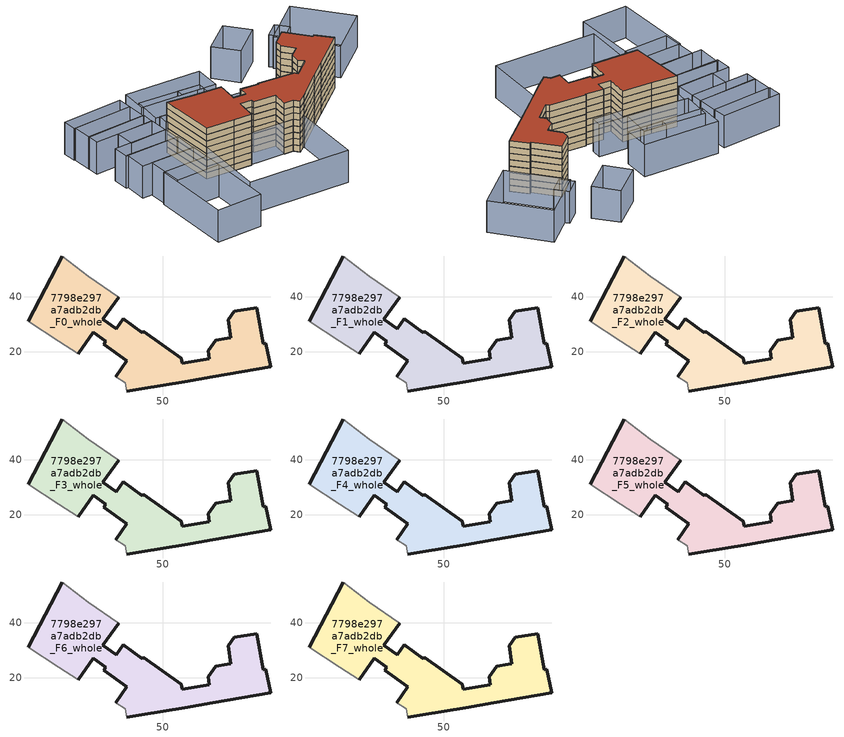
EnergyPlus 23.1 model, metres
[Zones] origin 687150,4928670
7798e297a7adb2db_F0_whole
 floor ground (EU_floor_Construction): 89.06,14.55 87.33,23.17 86.37,22.98 84.09,36.04 75.9,34.64 73.76,31.68 74.71,25.17 73.37,25 69.23,24.32 66.4,20.49 66.92,17.58 57.06,15.91 56.73,17.67 42.92,27.49 42.6,27.03 35.63,32.03 33.15,28.42 28.3,31.75 34.09,39.79 22.95,47.46 13.55,54.74 1.38,31.2 12.41,23.89 19.35,19.39 24.94,27.12 29.43,23.92 28.63,22.8 37,16.76 32.95,10.99 36.51,8.83 36.95,5.86 42.39,6.59 58.05,9.25 68.03,11.08 z0
 wall outside (EU_wall_Construction): 34.09,39.79 28.3,31.75 33.15,28.42 35.63,32.03 42.6,27.03 42.92,27.49 56.73,17.67 57.06,15.91 66.92,17.58 66.4,20.49 69.23,24.32 73.37,25 74.71,25.17 73.76,31.68 75.9,34.64 84.09,36.04 86.37,22.98 87.33,23.17 89.06,14.55 68.03,11.08 58.05,9.25 42.39,6.59 36.95,5.86 / 32.95,10.99 37,16.76 28.63,22.8 29.43,23.92 24.94,27.12 19.35,19.39 / 1.38,31.2 13.55,54.74 z0:3
 wall adiabatic (EU_wall_Construction): 13.55,54.74 22.95,47.46 34.09,39.79 / 36.95,5.86 36.51,8.83 32.95,10.99 / 19.35,19.39 12.41,23.89 1.38,31.2 z0:3
7798e297a7adb2db_F1_whole
 floor to 7798e297a7adb2db_F0_whole (EU_floor_Construction): 89.06,14.55 87.33,23.17 86.37,22.98 84.09,36.04 75.9,34.64 73.76,31.68 74.71,25.17 73.37,25 69.23,24.32 66.4,20.49 66.92,17.58 57.06,15.91 56.73,17.67 42.92,27.49 42.6,27.03 35.63,32.03 33.15,28.42 28.29,31.75 34.09,39.79 22.95,47.46 13.54,54.74 1.38,31.2 12.4,23.89 19.35,19.39 24.94,27.12 29.43,23.92 28.63,22.8 37,16.76 32.95,10.99 36.51,8.83 36.95,5.86 42.39,6.59 58.05,9.25 68.03,11.08 z3
 wall outside (EU_wall_Construction): 34.09,39.79 28.3,31.75 33.15,28.42 35.63,32.03 42.6,27.03 42.92,27.49 56.73,17.67 57.06,15.91 66.92,17.58 66.4,20.49 69.23,24.32 73.37,25 74.71,25.17 73.76,31.68 75.9,34.64 84.09,36.04 86.37,22.98 87.33,23.17 89.06,14.55 68.03,11.08 58.05,9.25 42.39,6.59 36.95,5.86 / 32.95,10.99 37,16.76 28.63,22.8 29.43,23.92 24.94,27.12 19.35,19.39 / 1.38,31.2 13.55,54.74 z3:6
 wall adiabatic (EU_wall_Construction): 13.55,54.74 22.95,47.46 34.09,39.79 / 36.95,5.86 36.51,8.83 32.95,10.99 / 19.35,19.39 12.41,23.89 1.38,31.2 z3:6
7798e297a7adb2db_F2_whole
 floor to 7798e297a7adb2db_F1_whole (EU_floor_Construction): 89.06,14.55 87.33,23.17 86.37,22.98 84.09,36.04 75.9,34.64 73.76,31.68 74.71,25.17 73.37,25 69.23,24.32 66.4,20.49 66.92,17.58 57.06,15.91 56.73,17.67 42.92,27.49 42.6,27.03 35.63,32.03 33.15,28.42 28.29,31.75 34.09,39.79 22.95,47.46 13.54,54.74 1.38,31.2 12.4,23.89 19.35,19.39 24.94,27.12 29.43,23.92 28.63,22.8 37,16.76 32.95,10.99 36.51,8.83 36.95,5.86 42.39,6.59 58.05,9.25 68.03,11.08 z6
 wall outside (EU_wall_Construction): 34.09,39.79 28.3,31.75 33.15,28.42 35.63,32.03 42.6,27.03 42.92,27.49 56.73,17.67 57.06,15.91 66.92,17.58 66.4,20.49 69.23,24.32 73.37,25 74.71,25.17 73.76,31.68 75.9,34.64 84.09,36.04 86.37,22.98 87.33,23.17 89.06,14.55 68.03,11.08 58.05,9.25 42.39,6.59 36.95,5.86 / 32.95,10.99 37,16.76 28.63,22.8 29.43,23.92 24.94,27.12 19.35,19.39 / 1.38,31.2 13.55,54.74 z6:9
 wall adiabatic (EU_wall_Construction): 13.55,54.74 22.95,47.46 34.09,39.79 / 36.95,5.86 36.51,8.83 32.95,10.99 / 19.35,19.39 12.41,23.89 1.38,31.2 z6:9
7798e297a7adb2db_F3_whole
 floor to 7798e297a7adb2db_F2_whole (EU_floor_Construction): 89.06,14.55 87.33,23.17 86.37,22.98 84.09,36.04 75.9,34.64 73.76,31.68 74.71,25.17 73.37,25 69.23,24.32 66.4,20.49 66.92,17.58 57.06,15.91 56.73,17.67 42.92,27.49 42.6,27.03 35.63,32.03 33.15,28.42 28.29,31.75 34.09,39.79 22.95,47.46 13.54,54.74 1.38,31.2 12.4,23.89 19.35,19.39 24.94,27.12 29.43,23.92 28.63,22.8 37,16.76 32.95,10.99 36.51,8.83 36.95,5.86 42.39,6.59 58.05,9.25 68.03,11.08 z9
 wall outside (EU_wall_Construction): 34.09,39.79 28.3,31.75 33.15,28.42 35.63,32.03 42.6,27.03 42.92,27.49 56.73,17.67 57.06,15.91 66.92,17.58 66.4,20.49 69.23,24.32 73.37,25 74.71,25.17 73.76,31.68 75.9,34.64 84.09,36.04 86.37,22.98 87.33,23.17 89.06,14.55 68.03,11.08 58.05,9.25 42.39,6.59 36.95,5.86 / 32.95,10.99 37,16.76 28.63,22.8 29.43,23.92 24.94,27.12 19.35,19.39 / 1.38,31.2 13.55,54.74 z9:12
 wall adiabatic (EU_wall_Construction): 13.55,54.74 22.95,47.46 34.09,39.79 / 36.95,5.86 36.51,8.83 32.95,10.99 / 19.35,19.39 12.41,23.89 1.38,31.2 z9:12
7798e297a7adb2db_F4_whole
 floor to 7798e297a7adb2db_F3_whole (EU_floor_Construction): 89.06,14.55 87.33,23.17 86.37,22.98 84.09,36.04 75.9,34.64 73.76,31.68 74.71,25.17 73.37,25 69.23,24.32 66.4,20.49 66.92,17.58 57.06,15.91 56.73,17.67 42.92,27.49 42.6,27.03 35.63,32.03 33.15,28.42 28.29,31.75 34.09,39.79 22.95,47.46 13.54,54.74 1.38,31.2 12.4,23.89 19.35,19.39 24.94,27.12 29.43,23.92 28.63,22.8 37,16.76 32.95,10.99 36.51,8.83 36.95,5.86 42.39,6.59 58.05,9.25 68.03,11.08 z12
 wall outside (EU_wall_Construction): 34.09,39.79 28.3,31.75 33.15,28.42 35.63,32.03 42.6,27.03 42.92,27.49 56.73,17.67 57.06,15.91 66.92,17.58 66.4,20.49 69.23,24.32 73.37,25 74.71,25.17 73.76,31.68 75.9,34.64 84.09,36.04 86.37,22.98 87.33,23.17 89.06,14.55 68.03,11.08 58.05,9.25 42.39,6.59 36.95,5.86 / 32.95,10.99 37,16.76 28.63,22.8 29.43,23.92 24.94,27.12 19.35,19.39 / 1.38,31.2 13.55,54.74 z12:15
 wall adiabatic (EU_wall_Construction): 13.55,54.74 22.95,47.46 34.09,39.79 / 36.95,5.86 36.51,8.83 32.95,10.99 / 19.35,19.39 12.41,23.89 1.38,31.2 z12:15
7798e297a7adb2db_F5_whole
 floor to 7798e297a7adb2db_F4_whole (EU_floor_Construction): 89.06,14.55 87.33,23.17 86.37,22.98 84.09,36.04 75.9,34.64 73.76,31.68 74.71,25.17 73.37,25 69.23,24.32 66.4,20.49 66.92,17.58 57.06,15.91 56.73,17.67 42.92,27.49 42.6,27.03 35.63,32.03 33.15,28.42 28.29,31.75 34.09,39.79 22.95,47.46 13.54,54.74 1.38,31.2 12.4,23.89 19.35,19.39 24.94,27.12 29.43,23.92 28.63,22.8 37,16.76 32.95,10.99 36.51,8.83 36.95,5.86 42.39,6.59 58.05,9.25 68.03,11.08 z15
 wall outside (EU_wall_Construction): 34.09,39.79 28.3,31.75 33.15,28.42 35.63,32.03 42.6,27.03 42.92,27.49 56.73,17.67 57.06,15.91 66.92,17.58 66.4,20.49 69.23,24.32 73.37,25 74.71,25.17 73.76,31.68 75.9,34.64 84.09,36.04 86.37,22.98 87.33,23.17 89.06,14.55 68.03,11.08 58.05,9.25 42.39,6.59 36.95,5.86 / 32.95,10.99 37,16.76 28.63,22.8 29.43,23.92 24.94,27.12 19.35,19.39 / 1.38,31.2 13.55,54.74 z15:18
 wall adiabatic (EU_wall_Construction): 13.55,54.74 22.95,47.46 34.09,39.79 / 36.95,5.86 36.51,8.83 32.95,10.99 / 19.35,19.39 12.41,23.89 1.38,31.2 z15:18
7798e297a7adb2db_F6_whole
 floor to 7798e297a7adb2db_F5_whole (EU_floor_Construction): 89.06,14.55 87.33,23.17 86.37,22.98 84.09,36.04 75.9,34.64 73.76,31.68 74.71,25.17 73.37,25 69.23,24.32 66.4,20.49 66.92,17.58 57.06,15.91 56.73,17.67 42.92,27.49 42.6,27.03 35.63,32.03 33.15,28.42 28.29,31.75 34.09,39.79 22.95,47.46 13.54,54.74 1.38,31.2 12.4,23.89 19.35,19.39 24.94,27.12 29.43,23.92 28.63,22.8 37,16.76 32.95,10.99 36.51,8.83 36.95,5.86 42.39,6.59 58.05,9.25 68.03,11.08 z18
 wall outside (EU_wall_Construction): 34.09,39.79 28.3,31.75 33.15,28.42 35.63,32.03 42.6,27.03 42.92,27.49 56.73,17.67 57.06,15.91 66.92,17.58 66.4,20.49 69.23,24.32 73.37,25 74.71,25.17 73.76,31.68 75.9,34.64 84.09,36.04 86.37,22.98 87.33,23.17 89.06,14.55 68.03,11.08 58.05,9.25 42.39,6.59 36.95,5.86 / 32.95,10.99 37,16.76 28.63,22.8 29.43,23.92 24.94,27.12 19.35,19.39 / 1.38,31.2 13.55,54.74 z18:21
 wall adiabatic (EU_wall_Construction): 13.55,54.74 22.95,47.46 34.09,39.79 / 36.95,5.86 36.51,8.83 32.95,10.99 / 19.35,19.39 12.41,23.89 1.38,31.2 z18:21
7798e297a7adb2db_F7_whole
 floor to 7798e297a7adb2db_F6_whole (EU_floor_Construction): 89.06,14.55 87.33,23.17 86.37,22.98 84.09,36.04 75.9,34.64 73.76,31.68 74.71,25.17 73.37,25 69.23,24.32 66.4,20.49 66.92,17.58 57.06,15.91 56.73,17.67 42.92,27.49 42.6,27.03 35.63,32.03 33.15,28.42 28.29,31.75 34.09,39.79 22.95,47.46 13.54,54.74 1.38,31.2 12.4,23.89 19.35,19.39 24.94,27.12 29.43,23.92 28.63,22.8 37,16.76 32.95,10.99 36.51,8.83 36.95,5.86 42.39,6.59 58.05,9.25 68.03,11.08 z21
 wall outside (EU_wall_Construction): 34.09,39.79 28.3,31.75 33.15,28.42 35.63,32.03 42.6,27.03 42.92,27.49 56.73,17.67 57.06,15.91 66.92,17.58 66.4,20.49 69.23,24.32 73.37,25 74.71,25.17 73.76,31.68 75.9,34.64 84.09,36.04 86.37,22.98 87.33,23.17 89.06,14.55 68.03,11.08 58.05,9.25 42.39,6.59 36.95,5.86 / 32.95,10.99 37,16.76 28.63,22.8 29.43,23.92 24.94,27.12 19.35,19.39 / 1.38,31.2 13.55,54.74 z21:24
 wall adiabatic (EU_wall_Construction): 13.55,54.74 22.95,47.46 34.09,39.79 / 36.95,5.86 36.51,8.83 32.95,10.99 / 19.35,19.39 12.41,23.89 1.38,31.2 z21:24
 roof outside (EU_roof_Construction): 84.09,36.04 86.37,22.98 87.33,23.17 89.06,14.55 68.03,11.08 58.05,9.25 42.39,6.59 36.95,5.86 36.51,8.83 32.95,10.99 37,16.76 28.63,22.8 29.43,23.92 24.94,27.12 19.35,19.39 12.41,23.89 1.38,31.2 13.55,54.74 22.95,47.46 34.09,39.79 28.3,31.75 33.15,28.42 35.63,32.03 42.6,27.03 42.92,27.49 56.73,17.67 57.06,15.91 66.92,17.58 66.4,20.49 69.23,24.32 73.37,25 74.71,25.17 73.76,31.68 75.9,34.64 z24
shading: 1.37,31.19 41.16,5.87 / 41.16,5.87 23.5,-21.88 / 23.5,-21.88 -16.29,3.45 / -16.29,3.45 1.37,31.19 / 15.51,58.63 48.5,36.07 / 48.5,36.07 45.64,31.89 / 45.64,31.89 12.65,54.45 / 12.65,54.45 15.51,58.63 / 3.65,45.64 -18.84,57.65 / -18.84,57.65 -15.24,64.41 / -15.24,64.41 7.26,52.4 / 7.26,52.4 3.65,45.64 / 36.96,60.66 45.63,54.83 / 45.63,54.83 43.8,52.12 / 43.8,52.12 35.14,57.95 / 35.14,57.95 36.96,60.66 / 37.63,43.38 13.97,59.7 / 13.97,59.7 21.83,71.09 / 21.83,71.09 45.49,54.78 / 45.49,54.78 37.63,43.38 / -4.1,68.21 11.23,60.38 / 11.23,60.38 7.07,52.25 / 7.07,52.25 -8.26,60.08 / -8.26,60.08 -4.1,68.21 / 48.56,49.09 18.95,68.31 / 18.95,68.31 25.65,78.63 / 25.65,78.63 55.26,59.41 / 55.26,59.41 48.56,49.09 / -5.09,28.08 -23.28,-4.54 / -23.28,-4.54 -42.03,5.92 / -42.03,5.92 -23.84,38.54 / -23.84,38.54 -5.09,28.08 / -27.35,30.74 -19.05,46.14 / -19.05,46.14 -0.68,36.25 / -0.68,36.25 -8.97,20.85 / -8.97,20.85 -27.35,30.74 / 117.91,47.99 122.55,19.97 / 122.55,19.97 97.61,15.85 / 97.61,15.85 92.98,43.87 / 92.98,43.87 117.91,47.99 / 93.45,46.07 101.77,47.47 / 101.77,47.47 102.87,40.92 / 102.87,40.92 94.55,39.52 / 94.55,39.52 93.45,46.07 / 75.02,63.39 92.29,66.23 / 92.29,66.23 94.37,53.61 / 94.37,53.61 77.1,50.77 / 77.1,50.77 75.02,63.39 / -17.69,57.78 4.13,45.37 / 4.13,45.37 -1.24,35.94 / -1.24,35.94 -23.05,48.36 / -23.05,48.36 -17.69,57.78 / -11.02,78.23 13.73,65.11 / 13.73,65.11 11.1,60.15 / 11.1,60.15 -13.65,73.27 / -13.65,73.27 -11.02,78.23 / -7.11,85.91 17.77,73.25 / 17.77,73.25 13.63,65.11 / 13.63,65.11 -11.25,77.78 / -11.25,77.78 -7.11,85.91 / 17.71,73.24 -7.57,86.15 / -7.57,86.15 -4.64,91.88 / -4.64,91.88 20.64,78.98 / 20.64,78.98 17.71,73.24 z0:15
[Building]
EU S2 Campaign: North Axis=0; Terrain=City; Solar Distribution=FullExterior
[Site:Location]
Bologna: Latitude=44.5; Longitude=11.25; Time Zone=1; Elevation=37
[SizingPeriod:WeatherFileDays]
AnnualSizingPeriod: Begin Month=1; Begin Day of Month=1; End Month=12; End Day of Month=31; Day of Week for Start Day=Monday; Use Weather File Daylight Saving Period=No; Use Weather File Rain and Snow Indicators=No
[MATERIAL]
EU_InternalMass_Material: Roughness=MediumRough; Thickness=0.1; Conductivity=1; Density=1800; Specific Heat=900; Thermal Absorptance=0.9; Solar Absorptance=0.7; Visible Absorptance=0.7
[MATERIAL:NOMASS] Roughness=MediumRough; Thermal Absorptance=0.9; Solar Absorptance=0.7; Visible Absorptance=0.7
Name | Thermal Resistance
EU_wall_NoMass | 0.905828
EU_roof_NoMass | 0.37593
EU_floor_NoMass | 0.67114
[CONSTRUCTION]
EU_wall_Construction: EU_wall_NoMass
EU_roof_Construction: EU_roof_NoMass
EU_floor_Construction: EU_floor_NoMass
EU_InternalMass_Construction: EU_InternalMass_Material
[ZONE] Type=1; Multiplier=1; Ceiling Height=autocalculate; Volume=4463.71; Floor Area=autocalculate; Part of Total Floor Area=Yes
7798e297a7adb2db_F0_whole; 7798e297a7adb2db_F1_whole; 7798e297a7adb2db_F2_whole; 7798e297a7adb2db_F3_whole; 7798e297a7adb2db_F4_whole; 7798e297a7adb2db_F5_whole; 7798e297a7adb2db_F6_whole; 7798e297a7adb2db_F7_whole
[INTERNALMASS] Construction=EU_InternalMass_Construction; Surface Area=1487.9
Name | Zone or ZoneList
7798e297a7adb2db_F0_whole_EU_InternalMass | 7798e297a7adb2db_F0_whole
7798e297a7adb2db_F1_whole_EU_InternalMass | 7798e297a7adb2db_F1_whole
7798e297a7adb2db_F2_whole_EU_InternalMass | 7798e297a7adb2db_F2_whole
7798e297a7adb2db_F3_whole_EU_InternalMass | 7798e297a7adb2db_F3_whole
7798e297a7adb2db_F4_whole_EU_InternalMass | 7798e297a7adb2db_F4_whole
7798e297a7adb2db_F5_whole_EU_InternalMass | 7798e297a7adb2db_F5_whole
7798e297a7adb2db_F6_whole_EU_InternalMass | 7798e297a7adb2db_F6_whole
7798e297a7adb2db_F7_whole_EU_InternalMass | 7798e297a7adb2db_F7_whole
[OTHEREQUIPMENT] Fuel Type=Electricity; Design Level Calculation Method=Watts/Area; Power per Zone Floor Area=1; Fraction Latent=0; Fraction Radiant=0; Fraction Lost=0; Carbon Dioxide Generation Rate=0; EndUse Subcategory=EU_Step8_InternalGains
Name | Zone or ZoneList or Space or SpaceList | Schedule
EU_Step8_InternalGain_7798e297a7adb2db_F0_whole_f000 | 7798e297a7adb2db_F0_whole | EU_Step8_GainSchedule_7798e297a7adb2db_F0_whole_f000
EU_Step8_InternalGain_7798e297a7adb2db_F1_whole_f000 | 7798e297a7adb2db_F1_whole | EU_Step8_GainSchedule_7798e297a7adb2db_F1_whole_f000
EU_Step8_InternalGain_7798e297a7adb2db_F2_whole_f000 | 7798e297a7adb2db_F2_whole | EU_Step8_GainSchedule_7798e297a7adb2db_F2_whole_f000
EU_Step8_InternalGain_7798e297a7adb2db_F3_whole_f000 | 7798e297a7adb2db_F3_whole | EU_Step8_GainSchedule_7798e297a7adb2db_F3_whole_f000
EU_Step8_InternalGain_7798e297a7adb2db_F4_whole_f000 | 7798e297a7adb2db_F4_whole | EU_Step8_GainSchedule_7798e297a7adb2db_F4_whole_f000
EU_Step8_InternalGain_7798e297a7adb2db_F5_whole_f000 | 7798e297a7adb2db_F5_whole | EU_Step8_GainSchedule_7798e297a7adb2db_F5_whole_f000
EU_Step8_InternalGain_7798e297a7adb2db_F6_whole_f000 | 7798e297a7adb2db_F6_whole | EU_Step8_GainSchedule_7798e297a7adb2db_F6_whole_f000
EU_Step8_InternalGain_7798e297a7adb2db_F7_whole_f000 | 7798e297a7adb2db_F7_whole | EU_Step8_GainSchedule_7798e297a7adb2db_F7_whole_f000
[ZONEVENTILATION:DESIGNFLOWRATE] Schedule=EU_AlwaysOn; Design Flow Rate Calculation Method=AirChanges/Hour; Air Changes per Hour=0.73129; Ventilation Type=Natural; Fan Pressure Rise=0; Fan Total Efficiency=1; Constant Term Coefficient=1; Temperature Term Coefficient=0; Velocity Term Coefficient=0; Velocity Squared Term Coefficient=0; Minimum Indoor Temperature=-100; Maximum Indoor Temperature=100; Delta Temperature=-100; Minimum Outdoor Temperature=-100; Maximum Outdoor Temperature=100; Maximum Wind Speed=40
Name | Zone or ZoneList or Space or SpaceList
EU_ConstantAir_7798e297a7adb2db_F0_whole | 7798e297a7adb2db_F0_whole
EU_ConstantAir_7798e297a7adb2db_F1_whole | 7798e297a7adb2db_F1_whole
EU_ConstantAir_7798e297a7adb2db_F2_whole | 7798e297a7adb2db_F2_whole
EU_ConstantAir_7798e297a7adb2db_F3_whole | 7798e297a7adb2db_F3_whole
EU_ConstantAir_7798e297a7adb2db_F4_whole | 7798e297a7adb2db_F4_whole
EU_ConstantAir_7798e297a7adb2db_F5_whole | 7798e297a7adb2db_F5_whole
EU_ConstantAir_7798e297a7adb2db_F6_whole | 7798e297a7adb2db_F6_whole
EU_ConstantAir_7798e297a7adb2db_F7_whole | 7798e297a7adb2db_F7_whole
[HVACTEMPLATE:THERMOSTAT] Constant Heating Setpoint=20; Constant Cooling Setpoint=50
EU_HeatOnly_7798e297a7adb2db_F0_whole; EU_HeatOnly_7798e297a7adb2db_F1_whole; EU_HeatOnly_7798e297a7adb2db_F2_whole; EU_HeatOnly_7798e297a7adb2db_F3_whole; EU_HeatOnly_7798e297a7adb2db_F4_whole; EU_HeatOnly_7798e297a7adb2db_F5_whole; EU_HeatOnly_7798e297a7adb2db_F6_whole; EU_HeatOnly_7798e297a7adb2db_F7_whole
[HVACTEMPLATE:ZONE:IDEALLOADSAIRSYSTEM] System Availability Schedule=EU_AlwaysOn; Maximum Heating Supply Air Temperature=50; Minimum Cooling Supply Air Temperature=13; Maximum Heating Supply Air Humidity Ratio=0.0156; Minimum Cooling Supply Air Humidity Ratio=0.0077; Heating Limit=NoLimit; Cooling Limit=NoLimit; Heating Availability Schedule=EU_AlwaysOn; Cooling Availability Schedule=EU_CoolingOff; Dehumidification Control Type=ConstantSensibleHeatRatio; Cooling Sensible Heat Ratio=0.7; Dehumidification Setpoint=60; Humidification Control Type=None; Humidification Setpoint=30; Outdoor Air Method=None; Outdoor Air Flow Rate per Person=0.00944; Outdoor Air Flow Rate per Zone Floor Area=0; Outdoor Air Flow Rate per Zone=0; Demand Controlled Ventilation Type=None; Outdoor Air Economizer Type=NoEconomizer; Heat Recovery Type=None; Sensible Heat Recovery Effectiveness=0.7; Latent Heat Recovery Effectiveness=0.65
Name | Template Thermostat
7798e297a7adb2db_F0_whole | EU_HeatOnly_7798e297a7adb2db_F0_whole
7798e297a7adb2db_F1_whole | EU_HeatOnly_7798e297a7adb2db_F1_whole
7798e297a7adb2db_F2_whole | EU_HeatOnly_7798e297a7adb2db_F2_whole
7798e297a7adb2db_F3_whole | EU_HeatOnly_7798e297a7adb2db_F3_whole
7798e297a7adb2db_F4_whole | EU_HeatOnly_7798e297a7adb2db_F4_whole
7798e297a7adb2db_F5_whole | EU_HeatOnly_7798e297a7adb2db_F5_whole
7798e297a7adb2db_F6_whole | EU_HeatOnly_7798e297a7adb2db_F6_whole
7798e297a7adb2db_F7_whole | EU_HeatOnly_7798e297a7adb2db_F7_whole
[SIZING:ZONE] Zone Cooling Design Supply Air Temperature Input Method=SupplyAirTemperature; Zone Cooling Design Supply Air Temperature=13; Zone Heating Design Supply Air Temperature Input Method=SupplyAirTemperature; Zone Heating Design Supply Air Temperature=50; Zone Cooling Design Supply Air Humidity Ratio=0.008; Zone Heating Design Supply Air Humidity Ratio=0.008; Cooling Design Air Flow Method=DesignDay; Cooling Design Air Flow Rate=0; Cooling Minimum Air Flow per Zone Floor Area=0.000762; Cooling Minimum Air Flow=0; Cooling Minimum Air Flow Fraction=0.2; Heating Design Air Flow Method=DesignDay; Heating Design Air Flow Rate=0; Heating Maximum Air Flow per Zone Floor Area=0.002032; Heating Maximum Air Flow=0.141576; Heating Maximum Air Flow Fraction=0.3; Account for Dedicated Outdoor Air System=No; Dedicated Outdoor Air System Control Strategy=NeutralSupplyAir; Dedicated Outdoor Air Low Setpoint Temperature for Design=autosize; Dedicated Outdoor Air High Setpoint Temperature for Design=autosize; Zone Load Sizing Method=Sensible Load Only No Latent Load; Zone Latent Cooling Design Supply Air Humidity Ratio Input Method=HumidityRatioDifference; Zone Cooling Design Supply Air Humidity Ratio Difference=0.005; Zone Latent Heating Design Supply Air Humidity Ratio Input Method=HumidityRatioDifference; Zone Humidification Design Supply Air Humidity Ratio Difference=0.005
7798e297a7adb2db_F0_whole; 7798e297a7adb2db_F1_whole; 7798e297a7adb2db_F2_whole; 7798e297a7adb2db_F3_whole; 7798e297a7adb2db_F4_whole; 7798e297a7adb2db_F5_whole; 7798e297a7adb2db_F6_whole; 7798e297a7adb2db_F7_whole
[SCHEDULE:CONSTANT]
Name | Hourly Value
EU_AlwaysOn | 1
EU_CoolingOff | 0
[SCHEDULE:FILE] Column Number=1; Rows to Skip at Top=0; Number of Hours of Data=8760; Column Separator=Comma; Interpolate to Timestep=No; Minutes per Item=60; Adjust Schedule for Daylight Savings=Yes
Name | File
EU_Step8_GainSchedule_7798e297a7adb2db_F0_whole_f000 | ../../schedules/7798e297a7adb2db/7798e297a7adb2db_F0_whole_f000_gain.csv
EU_Step8_GainSchedule_7798e297a7adb2db_F1_whole_f000 | ../../schedules/7798e297a7adb2db/7798e297a7adb2db_F1_whole_f000_gain.csv
EU_Step8_GainSchedule_7798e297a7adb2db_F2_whole_f000 | ../../schedules/7798e297a7adb2db/7798e297a7adb2db_F2_whole_f000_gain.csv
EU_Step8_GainSchedule_7798e297a7adb2db_F3_whole_f000 | ../../schedules/7798e297a7adb2db/7798e297a7adb2db_F3_whole_f000_gain.csv
EU_Step8_GainSchedule_7798e297a7adb2db_F4_whole_f000 | ../../schedules/7798e297a7adb2db/7798e297a7adb2db_F4_whole_f000_gain.csv
EU_Step8_GainSchedule_7798e297a7adb2db_F5_whole_f000 | ../../schedules/7798e297a7adb2db/7798e297a7adb2db_F5_whole_f000_gain.csv
EU_Step8_GainSchedule_7798e297a7adb2db_F6_whole_f000 | ../../schedules/7798e297a7adb2db/7798e297a7adb2db_F6_whole_f000_gain.csv
EU_Step8_GainSchedule_7798e297a7adb2db_F7_whole_f000 | ../../schedules/7798e297a7adb2db/7798e297a7adb2db_F7_whole_f000_gain.csv
